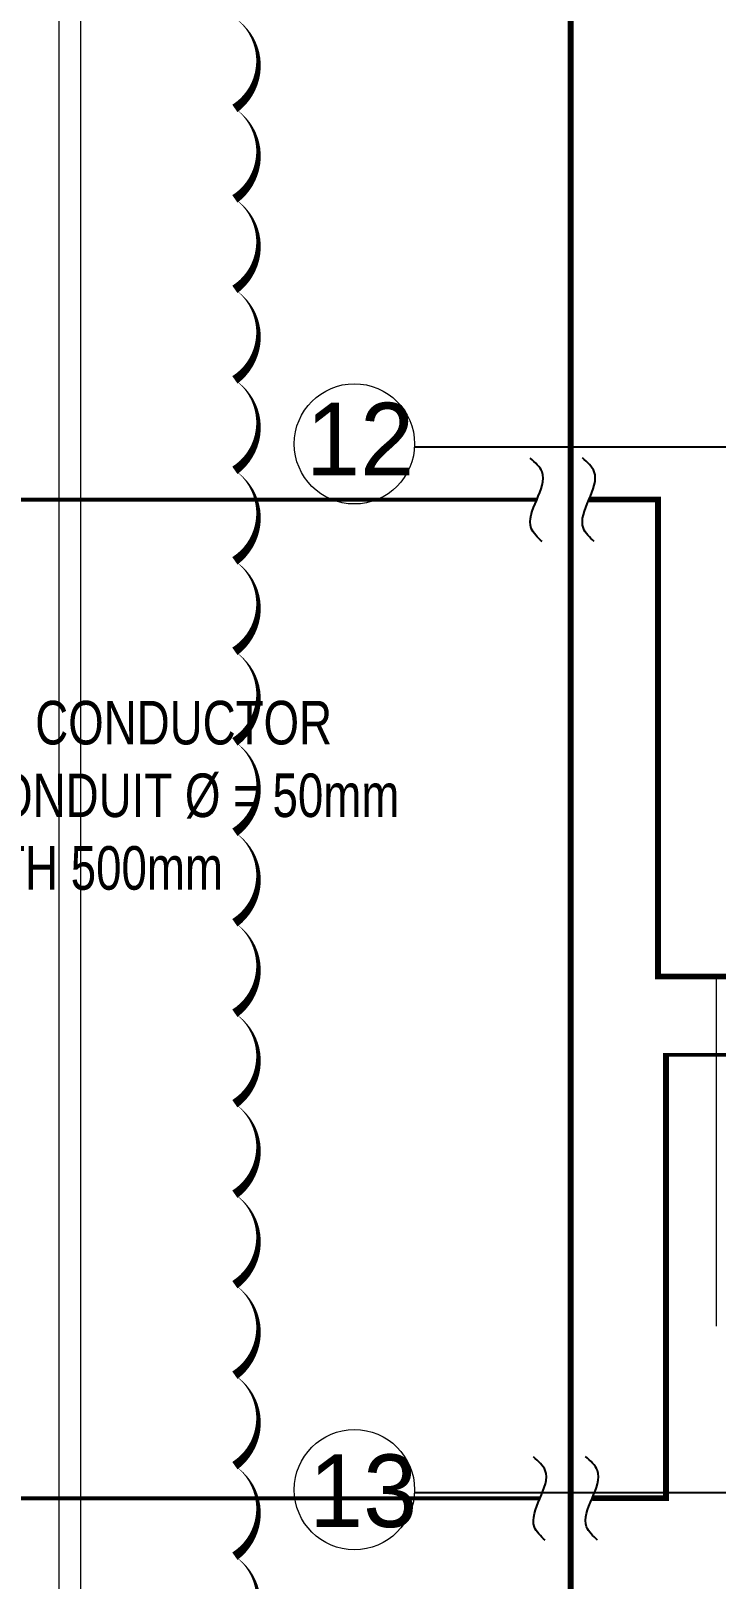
# Model space of a CAD drawing. Header units: metres. Extents: x -18745 to 220762, y -1579758 to -1356048.
# Drawn here: x 81239 to 85953, y -1455830 to -1445173 of the extents above; entities that cross this region are included whole.
import ezdxf
from ezdxf import colors
from ezdxf.entities.mleader import LeaderData, LeaderLine
from ezdxf.math import Vec2, Vec3

# ---------------------------------------------------------------- set-up
doc = ezdxf.new("R2010")
doc.units = ezdxf.units.M
for name, pattern in [('DASHDOTX2', [50.8, 25.4, -12.7, 0, -12.7]), ('DASHED', [19.05, 12.7, -6.35]), ('DASHED2', [0.375, 0.25, -0.125])]:
    doc.linetypes.add(name, pattern=pattern)
doc.layers.get('0').update_dxf_attribs({"lineweight": 0})
for name, color, linetype in [('0E-PW-GRD', 6, 'Continuous'), ('0E-PW-GRD2', 6, 'Continuous'), ('A-100 - Copy$0$axes', 8, 'Continuous'), ('PD-VENT', 70, 'Continuous')]:
    doc.layers.add(name, color=color, linetype=linetype)
for name, color, linetype, lineweight in [('A-100 - Copy$0$AxisBalloons_2', 8, 'Continuous', 0), ('A-100 - Copy$0$Proj', 8, 'Continuous', 0), ('A-100 - Copy$0$TEXT', 8, 'Continuous', 0), ('E-GRND', 94, 'DASHED2', 40), ('Tiles', 252, 'Continuous', 5)]:
    doc.layers.add(name, color=color, linetype=linetype, lineweight=lineweight)
doc.layers.add('REV 01', color=7, linetype='Continuous', lineweight=0, true_color=0xe41b4d)
doc.styles.add('A-100 - Copy$0$Standard', font='GOTHIC.TTF')
doc.styles.add('ROMANS', font='romans.shx', dxfattribs={"width": 0.85})

# ---------------------------------------------------------------- blocks, each defined once
blk = doc.blocks.new('A$C22ed9212')
at = {"layer": 'Tiles', "elevation": 0}
for points in [[(-438491, -462766), (-438491, -461054, 0.668179), (-440796, -460100), (-442677, -461981, 0.198912), (-444141, -465516), (-444141, -495781, 0.414214), (-440491, -499431), (-439994, -499431), (-439994, -493931), (-416831, -493931)], [(-438641, -462766), (-438641, -461054, 0.668179), (-440690, -460206), (-442571, -462087, 0.198912), (-443991, -465516), (-443991, -495781, 0.414214), (-440491, -499281), (-440144, -499281), (-440144, -493781), (-416831, -493781)]]:
    blk.add_lwpolyline(points, format="xyb", dxfattribs=at)
blk = doc.blocks.new('A-100 - Copy')
at = {"layer": 'A-100 - Copy$0$axes'}
for p, q in [((181015.3, -1448037.7, 2.4), (83877.8, -1448037.7, 2.4)), ((215795, -1455237.7, 2.4), (83877.8, -1455237.7, 2.4))]:
    blk.add_line(p, q, dxfattribs=at)
at = {"layer": 'A-100 - Copy$0$AxisBalloons_2'}
for centre in [(83464.5, -1448015.6, 2.4), (83464.5, -1455215.6, 2.4)]:
    blk.add_circle(centre, 413.9, dxfattribs=at)
at = {"layer": 'A-100 - Copy$0$Proj'}
blk.add_line((85952.6, -1451689.6, 2.4), (85952.6, -1454089.6, 2.4), dxfattribs=at)
at = {"layer": 'A-100 - Copy$0$TEXT', "char_height": 500, "attachment_point": 1, "style": 'A-100 - Copy$0$Standard'}
for s, insert in [('12', (83131.6, -1447732.7, 2.4)), ('13', (83152.6, -1454972.8, 2.4))]:
    blk.add_mtext_dynamic_manual_height_columns(s, width=1.122, gutter_width=1, heights=[0], dxfattribs=dict(at, insert=insert))

msp = doc.modelspace()

# ---------------------------------------------------------------- linework, layer by layer
at = {"layer": '0E-PW-GRD', "linetype": 'DASHDOTX2', "ltscale": 10, "const_width": 40, "elevation": 0}
msp.add_lwpolyline([(174978.3, -1477822.7), (158048.3, -1477822.7), (158048.3, -1476532.7), (150498.3, -1476532.7), (150498.3, -1472187.7, 0.4142136), (150493.3, -1472182.7), (113650.3, -1472182.7, 0.4142136), (113645.3, -1472187.7), (113645.3, -1476532.7), (107725.3, -1476532.7), (107725.3, -1470902.7), (92150.3, -1470902.7), (92150.3, -1456502.7), (84952.6, -1456502.7), (84952.6, -1439572.7), (99350.3, -1439572.7), (99350.3, -1427702.7), (98070.3, -1427702.7), (98070.3, -1394542.7)], format="xyb", dxfattribs=at)
at = {"layer": 'REV 01', "elevation": -2.4}
msp.add_lwpolyline([(82642, -1445083.4, 0, 62.3, -0.5205671), (82642, -1445706.3, 0, 62.3, -0.5205671), (82642, -1446329.2, 0, 62.3, -0.5205671), (82642, -1446952.1, 0, 62.3, -0.5205671), (82642, -1447575, 0, 62.3, -0.5205671), (82642, -1448198, 0, 62.3, -0.5205671), (82642, -1448820.9, 0, 62.3, -0.5205671), (82642, -1449443.8, 0, 62.3, -0.5205671), (82642, -1450066.7, 0, 62.3, -0.5205671), (82642, -1450689.7, 0, 62.3, -0.5205671), (82642, -1451312.6, 0, 62.3, -0.5205671), (82642, -1451935.5, 0, 62.3, -0.5205671), (82642, -1452558.4, 0, 62.3, -0.5205671), (82642, -1453181.4, 0, 62.3, -0.5205671), (82642, -1453804.3, 0, 62.3, -0.5205671), (82642, -1454427.2, 0, 62.3, -0.5205671), (82642, -1455050.1, 0, 62.3, -0.5205671), (82642, -1455673.1, 0, 62.3, -0.5205671), (82642, -1456296, 0, 62.3, -0.5205671)], format="xyseb", dxfattribs=at)

# ---------------------------------------------------------------- block references
at = {"layer": 'PD-VENT'}
msp.add_blockref('A$C22ed9212', (525571.7, -977806.6, 2.4), dxfattribs=at)

# ---------------------------------------------------------------- next in the draw order: block references
msp.add_blockref('A-100 - Copy', (0, 0))

# ---------------------------------------------------------------- next in the draw order: linework, layer by layer
at = {"layer": '0E-PW-GRD', "linetype": 'DASHDOTX2', "ltscale": 10, "const_width": 40, "elevation": 2.4}
msp.add_lwpolyline([(91350.3, -1451682), (85553.7, -1451682), (85553.7, -1448398.5), (85078.7, -1448398.5)], dxfattribs=at)
at = {"layer": '0E-PW-GRD', "linetype": 'DASHDOTX2', "ltscale": 10, "elevation": 2.4}
msp.add_lwpolyline([(100140.3, -1452222, 26.5, 26.5, 0), (85608.7, -1452222, 40, 40, 0), (85608.7, -1455273.6, 40, 40, 0), (85100.7, -1455273.6, 0, 0, 0)], format="xyseb", dxfattribs=at)
at = {"layer": '0E-PW-GRD', "ltscale": 0.01}
for points in [[(84755.8, -1448688.7, 2.4), (84681.4, -1448597.4, 2.4), (84755.8, -1448208.3, 2.4), (84674.7, -1448113.6, 2.4)], [(85114.7, -1448687.7, 2.4), (85040.3, -1448596.4, 2.4), (85114.7, -1448207.3, 2.4), (85033.5, -1448112.6, 2.4)], [(84777.8, -1455563.8), (84703.4, -1455472.5), (84777.8, -1455083.4), (84696.6, -1454988.7)], [(85136.6, -1455562.7), (85062.2, -1455471.4), (85136.6, -1455082.4), (85055.4, -1454987.7)]]:
    msp.add_spline(points, degree=3, dxfattribs=at)
at = {"layer": '0E-PW-GRD2', "linetype": 'DASHED', "ltscale": 20, "const_width": 26.5, "elevation": 2.4}
msp.add_lwpolyline([(84719.9, -1448399.6), (74576.8, -1448400.3)], dxfattribs=at)
at = {"layer": '0E-PW-GRD2', "linetype": 'DASHED', "ltscale": 20, "const_width": 26.5}
msp.add_lwpolyline([(84741.8, -1455274.6), (74598.7, -1455275.3)], dxfattribs=at)

# ---------------------------------------------------------------- next in the draw order: leaders
at = {"layer": 'E-GRND', "linetype": 'ByBlock', "ltscale": 400}
ml = msp.add_multileader_mtext('Standard', dxfattribs=at)
ml.set_content('{\\fArial|b0|i0|c0|p34;\\W0.75;\\C256;95MM² BARE COPPER CONDUCTOR INSTALLED IN PVC CONDUIT %%C = 50mm AND BURIED AT DEPTH 500mm}', color=140, style='ROMANS')
ml.set_leader_properties(color=181, lineweight=-1)
ml.build(insert=Vec2(0, 0))
ml.multileader.update_dxf_attribs({"dogleg_length": 319.7, "arrow_head_size": 200})
ctx = ml.context
ctx.base_point, ctx.char_height, ctx.arrow_head_size, ctx.landing_gap_size, ctx.plane_origin, ctx.plane_x_axis, ctx.plane_y_axis = Vec3(77645.1, -1449937.7, 2.4), 300, 200, 200, Vec3(78733.2, -1441951.5, 2.4), Vec3(1, 0.0000626), Vec3(-0.0000626, 1)
notes = []
notes.append((ctx, [(1, (1, 1, 0), (77203.1, -1449937.7, 2.4), (1, 0.0000626), 442, [(0, [(78039, -1448349.8, 2.4)], 0, [])])]))
ctx.mtext.insert, ctx.mtext.text_direction, ctx.mtext.rotation, ctx.mtext.width, ctx.mtext.defined_height, ctx.mtext.flow_direction = Vec3(77845, -1449785.1, 2.4), Vec3(1, 0.0000626), 0.0000626, 6521.108, 1068.8, 5
ml = msp.add_multileader_mtext('Standard', dxfattribs=at)
ml.set_content('{\\fArial|b0|i0|c0|p34;\\W0.75;\\C256;95MM² BARE COPPER CONDUCTOR INSTALLED IN PVC CONDUIT %%C = 50mm AND BURIED AT DEPTH 500mm}', color=140, style='ROMANS')
ml.set_leader_properties(color=181, lineweight=-1)
ml.build(insert=Vec2(0, 0))
ml.multileader.update_dxf_attribs({"dogleg_length": 319.7, "arrow_head_size": 200})
ctx = ml.context
ctx.base_point, ctx.char_height, ctx.arrow_head_size, ctx.landing_gap_size, ctx.plane_origin, ctx.plane_x_axis, ctx.plane_y_axis = Vec3(77667, -1456812.7), 300, 200, 200, Vec3(78755.1, -1448826.6), Vec3(1, 0.0000626), Vec3(-0.0000626, 1)
notes.append((ctx, [(1, (1, 1, 0), (77225, -1456812.8), (1, 0.0000626), 442, [(0, [(78060.9, -1455224.8)], 0, [])])]))
ctx.mtext.insert, ctx.mtext.text_direction, ctx.mtext.rotation, ctx.mtext.width, ctx.mtext.defined_height, ctx.mtext.flow_direction = Vec3(77867, -1456660.2), Vec3(1, 0.0000626), 0.0000626, 6521.108, 1068.8, 5
for ctx, leaders in notes:
    for number, flags, end, landing, length, lines in leaders:
        leader = LeaderData()
        leader.index, (leader.has_last_leader_line, leader.has_dogleg_vector, leader.attachment_direction) = number, flags
        leader.last_leader_point, leader.dogleg_vector, leader.dogleg_length = Vec3(end), Vec3(landing), length
        for number, points, colour, breaks in lines:
            line = LeaderLine()
            line.index, line.vertices, line.color, line.breaks = number, Vec3.list(points), colors.encode_raw_color(colour), breaks
            leader.lines.append(line)
        ctx.leaders.append(leader)

doc.saveas('drawing.dxf')
